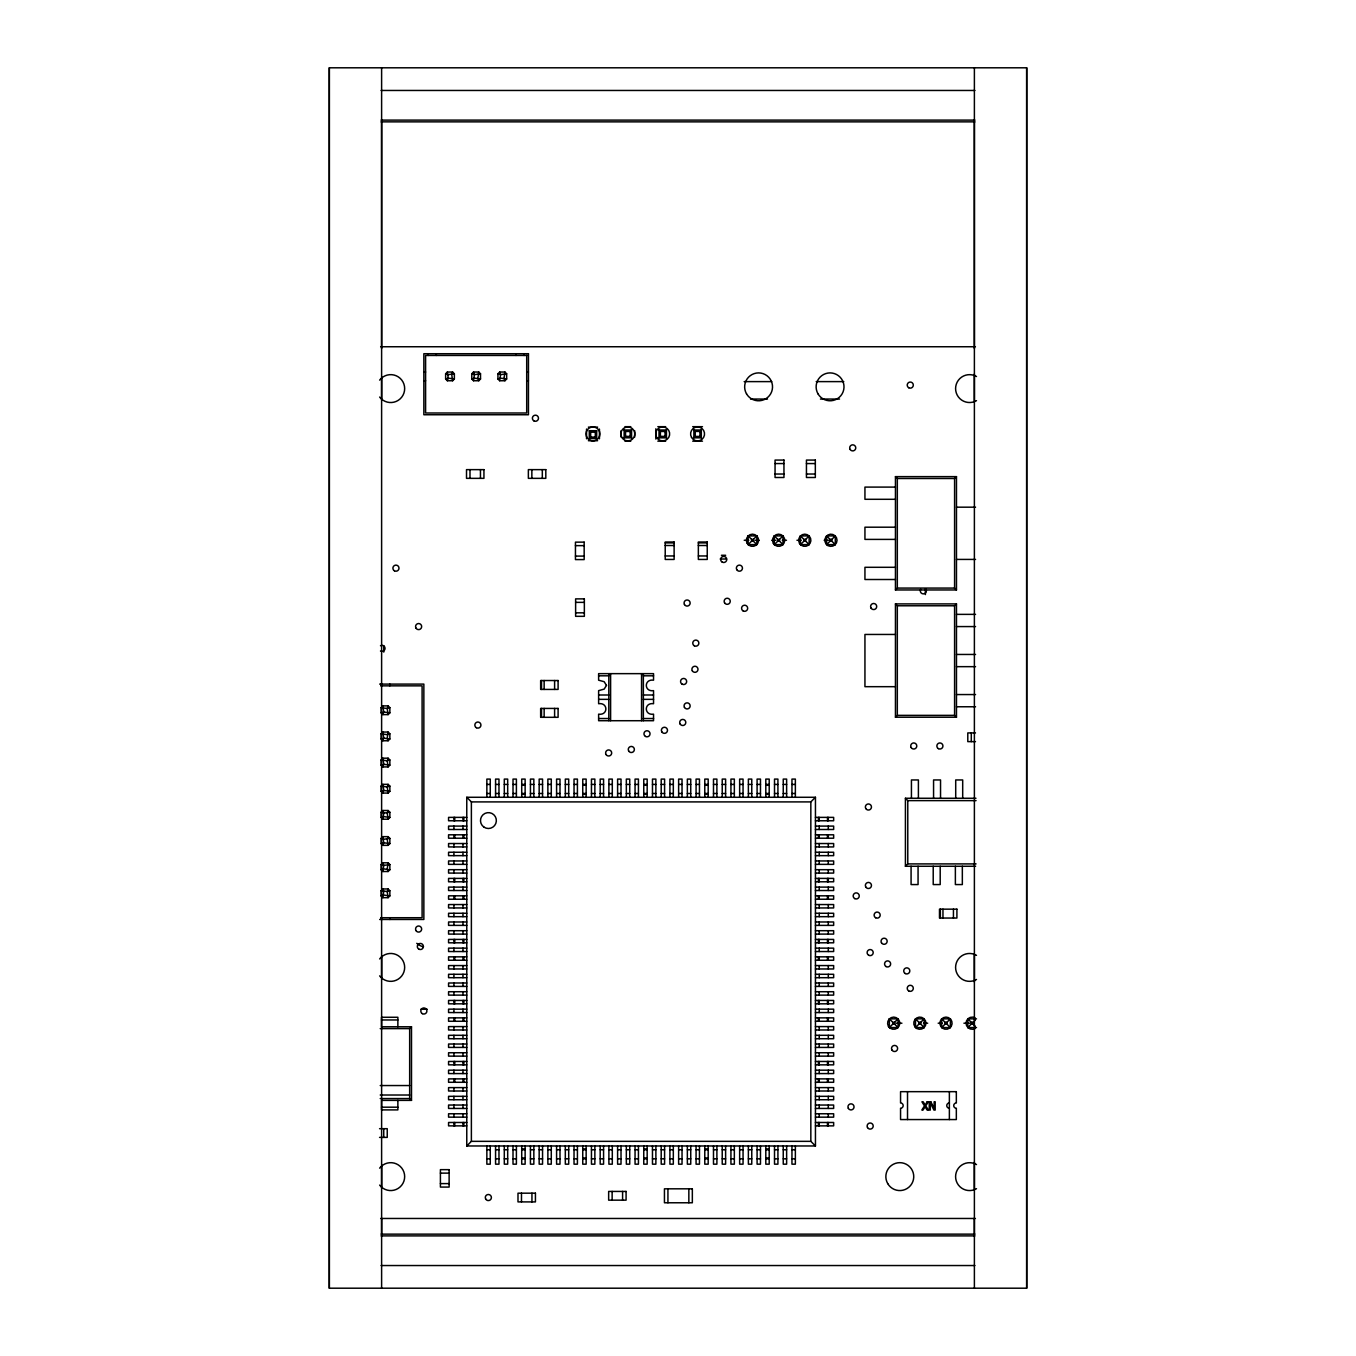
<?xml version="1.0" encoding="UTF-8"?>
<svg xmlns="http://www.w3.org/2000/svg" width="1356" height="1356" viewBox="0 0 1356 1356"><rect width="100%" height="100%" fill="white"/><g stroke="black" fill="none" stroke-linecap="round" stroke-linejoin="round"><path stroke-width="1.5" d="M329.322 1288.2L329.322 67.8L1026.678 67.8L1026.678 1288.2L329.322 1288.2L329.322 67.8M381.612 1234.146L381.612 1219.315M381.612 1187.551L381.612 1166.363M381.612 977.795L381.612 956.607M381.612 399.393L381.612 378.205M381.612 348.543L381.612 121.854M974.388 1234.146L974.388 1219.315M974.388 1189.67L974.388 1162.126M974.388 982.032L974.388 954.488M974.388 401.512L974.388 373.968M974.388 348.543L974.388 121.854M447.378 380.748L448.26 378.138L447.378 372.036L452.616 372.036L454.362 373.764L454.362 379.002L452.616 380.748L447.378 380.748L445.632 379.002L445.632 373.764L447.378 372.036M452.616 372.036L451.734 374.646L452.616 380.748M473.532 380.748L474.414 374.646L473.532 372.036L478.77 372.036L480.516 373.764L480.516 379.002L478.77 380.748L473.532 380.748L471.786 379.002L471.786 373.764L473.532 372.036M478.77 372.036L477.888 378.138L478.77 380.748M382.884 714.612L383.748 712.002L382.884 705.9L388.104 705.9L389.85 707.646L389.85 712.866L388.104 714.612L382.884 714.612L381.138 712.866L381.138 707.646L382.884 705.9M388.104 705.9L387.24 708.51L388.104 714.612M499.686 380.748L500.55 374.646L499.686 372.036L504.924 372.036L506.652 373.764L506.652 379.002L504.924 380.748L499.686 380.748L497.94 379.002L497.94 373.764L499.686 372.036M504.924 372.036L504.042 378.138L504.924 380.748M382.884 740.766L383.748 738.156L382.884 732.054L388.104 732.054L389.85 733.782L389.85 739.02L388.104 740.766L382.884 740.766L381.138 739.02L381.138 733.782L382.884 732.054M388.104 732.054L387.24 738.156L388.104 740.766M382.884 766.92L383.748 764.292L382.884 758.19L388.104 758.19L389.85 759.936L389.85 765.174L388.104 766.92L382.884 766.92L381.138 765.174L381.138 759.936L382.884 758.19M388.104 758.19L387.24 760.818L388.104 766.92M382.884 793.074L383.748 790.446L382.884 784.344L388.104 784.344L389.85 786.09L389.85 791.328L388.104 793.074L382.884 793.074L381.138 791.328L381.138 786.09L382.884 784.344M388.104 784.344L387.24 786.972L388.104 793.074M382.884 819.21L383.748 813.108L382.884 810.498L388.104 810.498L389.85 812.244L389.85 817.482L388.104 819.21L382.884 819.21L381.138 817.482L381.138 812.244L382.884 810.498M388.104 810.498L387.24 813.108L388.104 819.21M382.884 845.364L383.748 842.754L382.884 836.652L388.104 836.652L389.85 838.398L389.85 843.618L388.104 845.364L382.884 845.364L381.138 843.618L381.138 838.398L382.884 836.652M388.104 836.652L387.24 839.262L388.104 845.364M382.884 871.518L383.748 865.416L382.884 862.806L388.104 862.806L389.85 864.552L389.85 869.772L388.104 871.518L382.884 871.518L381.138 869.772L381.138 864.552L382.884 862.806M388.104 862.806L387.24 868.908L388.104 871.518M382.884 897.672L383.748 891.57L382.884 888.96L388.104 888.96L389.85 890.706L389.85 895.926L388.104 897.672L382.884 897.672L381.138 895.926L381.138 890.706L382.884 888.96M388.104 888.96L387.24 891.57L388.104 897.672M589.284 438.53L590.657 437.09L590.657 432.174L589.284 430.733L596.691 430.733L596.691 438.53L589.284 438.53L589.284 430.733M596.691 438.53L595.318 437.09L595.318 432.174L596.691 430.733M624.15 437.819L625.523 436.378L625.523 431.462L624.15 430.022L631.557 430.022L631.557 437.819L624.15 437.819L624.15 430.022M631.557 437.819L630.184 436.378L630.184 431.462L631.557 430.022M659.016 437.819L660.389 436.378L660.389 431.462L659.016 430.022L666.44 430.022L666.44 437.819L659.016 437.819L659.016 430.022M666.44 437.819L665.067 436.378L665.067 431.462L666.44 430.022M693.882 437.819L695.221 436.412L695.221 431.428L693.882 430.022L701.306 430.022L701.306 437.819L693.882 437.819L693.882 430.022M701.306 437.819L699.967 436.412L699.967 431.428L701.306 430.022M748.122 544.62L751.614 541.146L753.36 541.146L756.834 544.62L756.834 535.908L748.122 535.908L748.122 544.62L756.834 544.62M753.36 541.146L753.36 539.4L756.834 535.908M774.276 544.62L777.768 541.146L779.514 541.146L782.988 544.62L782.988 535.908L774.276 535.908L774.276 544.62L782.988 544.62M779.514 541.146L779.514 539.4L782.988 535.908M800.43 544.62L803.922 541.146L805.65 541.146L809.142 544.62L809.142 535.908L800.43 535.908L800.43 544.62L809.142 544.62M805.65 541.146L805.65 539.4L809.142 535.908M826.584 544.62L830.058 541.146L831.804 541.146L835.296 544.62L835.296 535.908L826.584 535.908L826.584 544.62L835.296 544.62M831.804 541.146L831.804 539.4L835.296 535.908M956.472 589.962L954.59 588.08L954.59 478.499L956.472 476.634L895.452 476.634L895.452 589.962L956.472 589.962L956.472 476.634M397.867 1100.377L397.867 1109.903L381.511 1109.903L381.511 1100.377L411.495 1100.377L409.665 1098.563L409.665 1028.611L411.495 1026.78L381.511 1026.78L381.511 1017.271L397.867 1017.271L397.867 1026.78M895.452 589.962L897.316 588.08L897.316 478.499L895.452 476.634M956.472 717.222L954.59 715.358L954.59 605.776L956.472 603.912L895.452 603.912L895.452 717.222L956.472 717.222L956.472 603.912M466.769 1145.973L471.38 1141.345L810.837 1141.345L815.448 1145.973L815.448 797.277L466.769 797.277L466.769 1145.973L815.448 1145.973M810.837 1141.345L810.837 801.905L815.448 797.277M895.452 717.222L897.316 715.358L897.316 605.776L895.452 603.912M975.608 866.264L905.418 866.264L907.774 863.908L976.066 863.908M889.35 1027.56L892.824 1024.068L894.57 1024.068L898.062 1027.56L898.062 1018.848L889.35 1018.848L889.35 1027.56L898.062 1027.56M894.57 1024.068L894.57 1022.322L898.062 1018.848M915.486 1027.56L918.978 1024.068L920.724 1024.068L924.216 1027.56L924.216 1018.848L915.486 1018.848L915.486 1027.56L924.216 1027.56M920.724 1024.068L920.724 1022.322L924.216 1018.848M941.64 1027.56L945.132 1024.068L946.878 1024.068L950.37 1027.56L950.37 1018.848L941.64 1018.848L941.64 1027.56L950.37 1027.56M946.878 1024.068L946.878 1022.322L950.37 1018.848M976.506 1018.848L967.794 1018.848L967.794 1027.56L971.286 1024.068L973.032 1024.068L975.354 1026.39M973.032 1024.068L973.032 1022.322L975.354 1020M454.362 373.764L448.26 374.646L445.632 373.764M445.632 379.002L448.26 378.138L454.362 379.002M480.516 373.764L474.414 374.646L471.786 373.764M471.786 379.002L474.414 378.138L480.516 379.002M506.652 373.764L500.55 374.646L497.94 373.764M497.94 379.002L500.55 378.138L506.652 379.002M389.85 707.646L387.24 708.51L381.138 707.646M381.138 712.866L383.748 712.002L389.85 712.866M389.85 733.782L387.24 734.664L381.138 733.782M381.138 739.02L383.748 738.156L389.85 739.02M389.85 759.936L387.24 760.818L381.138 759.936M381.138 765.174L383.748 764.292L389.85 765.174M389.85 786.09L387.24 786.972L381.138 786.09M381.138 791.328L383.748 790.446L389.85 791.328M389.85 812.244L383.748 813.108L381.138 812.244M381.138 817.482L383.748 816.6L389.85 817.482M389.85 838.398L383.748 839.262L381.138 838.398M381.138 843.618L383.748 842.754L389.85 843.618M389.85 864.552L383.748 865.416L381.138 864.552M381.138 869.772L383.748 868.908L389.85 869.772M389.85 890.706L387.24 891.57L381.138 890.706M381.138 895.926L383.748 895.062L389.85 895.926M381.087 90.462L974.913 90.462M381.087 120.108L974.913 120.108M381.087 121.854L974.913 121.854M380.629 346.746L975.422 346.746M423.852 372.036L425.598 372.036M526.704 372.036L528.45 372.036M423.852 380.748L425.598 380.748M526.704 380.748L528.45 380.748M744.19 381.612L771.734 381.612M816.21 381.612L843.754 381.612M750.546 399.054L767.496 399.054M820.448 399.054L839.517 399.054M624.913 426.682L630.794 426.682M657.83 426.682L665.66 426.682M692.696 426.682L702.493 426.682M588.385 427.123L597.606 427.123M625.523 431.462L630.184 431.462M660.389 431.462L665.067 431.462M695.221 431.428L699.967 431.428M590.657 432.174L595.318 432.174M625.523 436.378L630.184 436.378M660.389 436.378L665.067 436.378M695.221 436.412L699.967 436.412M590.657 437.09L595.318 437.09M588.385 440.717L597.606 440.717M624.913 441.158L630.794 441.158M657.83 441.158L665.66 441.158M692.696 441.158L702.493 441.158M775.056 463.566L783.954 463.566M806.447 463.566L815.329 463.566M775.056 474.024L783.954 474.024M806.447 474.024L815.329 474.024M897.316 478.499L954.59 478.499M895.452 487.092L864.942 487.092L864.942 499.296L895.452 499.296M956.472 507.178L975.54 507.178M895.452 527.196L864.942 527.196L864.942 539.4L895.452 539.4M748.122 535.908L751.614 539.4L753.36 539.4M774.276 535.908L777.768 539.4L779.514 539.4M800.43 535.908L803.922 539.4L805.65 539.4M826.584 535.908L830.058 539.4L831.804 539.4M744.207 540.264L748.817 540.264M754.97 540.264L759.275 540.264M771.767 540.264L775.971 540.264M782.259 540.264L786.48 540.264M796.955 540.264L801.159 540.264M824.143 540.264L828.448 540.264M665.22 542.892L674.118 542.892M698.357 542.892L707.239 542.892M665.22 545.502L674.118 545.502M698.357 545.502L707.239 545.502M575.452 545.637L584.165 545.637M721.426 555.282L725.646 555.282M665.22 555.96L674.118 555.96M698.357 555.96L707.239 555.96M575.452 556.096L584.165 556.096M720.189 559.011L726.494 559.011M956.472 559.418L975.54 559.418M895.452 567.3L864.942 567.3L864.942 579.504L895.452 579.504M897.316 588.08L954.59 588.08M575.622 602.369L584.351 602.369M897.316 605.776L954.59 605.776M575.622 612.827L584.351 612.827M956.472 614.37L975.54 614.37M956.472 626.574L975.54 626.574M895.452 634.455L864.942 634.455L864.942 686.678L895.452 686.678M956.472 654.456L975.54 654.456M956.472 666.66L975.54 666.66M598.623 675.813L608.81 675.813M643.354 675.813L653.541 675.813M379.663 684.102L423.852 684.102L423.852 919.47L379.663 919.47M381.002 685.848L422.106 685.848L422.106 917.724L381.002 917.724M956.472 694.56L975.54 694.56M598.623 695.001L608.81 695.001M643.354 695.001L653.541 695.001M598.623 699.357L608.81 699.357M643.354 699.357L653.541 699.357M956.472 706.764L975.54 706.764M897.316 715.358L954.59 715.358M598.623 718.527L608.81 718.527M643.354 718.527L653.541 718.527M975.473 732.918L967.794 732.918L967.794 741.63L975.473 741.63M486.855 784.429L490.262 784.429M495.567 784.429L498.974 784.429M504.296 784.429L507.686 784.429M513.009 784.429L516.399 784.429M521.721 784.429L525.128 784.429M530.433 784.429L533.84 784.429M539.163 784.429L542.553 784.429M547.875 784.429L551.282 784.429M556.587 784.429L559.994 784.429M565.316 784.429L568.706 784.429M574.029 784.429L577.419 784.429M582.741 784.429L586.148 784.429M591.453 784.429L594.86 784.429M600.183 784.429L603.573 784.429M608.895 784.429L612.302 784.429M617.607 784.429L621.014 784.429M626.336 784.429L629.726 784.429M635.049 784.429L638.439 784.429M643.761 784.429L647.168 784.429M652.473 784.429L655.88 784.429M661.203 784.429L664.593 784.429M669.915 784.429L673.322 784.429M678.627 784.429L682.034 784.429M687.356 784.429L690.746 784.429M696.069 784.429L699.459 784.429M704.781 784.429L708.188 784.429M713.493 784.429L716.9 784.429M722.223 784.429L725.613 784.429M730.935 784.429L734.342 784.429M739.647 784.429L743.054 784.429M748.376 784.429L751.766 784.429M757.089 784.429L760.479 784.429M765.801 784.429L769.208 784.429M774.513 784.429L777.92 784.429M783.243 784.429L786.633 784.429M791.955 784.429L795.362 784.429M521.721 785.26L525.128 785.26M582.741 785.26L586.148 785.26M643.761 785.26L647.168 785.26M704.781 785.26L708.188 785.26M765.801 785.26L769.208 785.26M486.855 793.497L490.262 793.497M495.567 793.497L498.974 793.497M504.296 793.497L507.686 793.497M513.009 793.497L516.399 793.497M521.721 793.497L525.128 793.497M530.433 793.497L533.84 793.497M539.163 793.497L542.553 793.497M547.875 793.497L551.282 793.497M556.587 793.497L559.994 793.497M565.316 793.497L568.706 793.497M574.029 793.497L577.419 793.497M582.741 793.497L586.148 793.497M591.453 793.497L594.86 793.497M600.183 793.497L603.573 793.497M608.895 793.497L612.302 793.497M617.607 793.497L621.014 793.497M626.336 793.497L629.726 793.497M635.049 793.497L638.439 793.497M643.761 793.497L647.168 793.497M652.473 793.497L655.88 793.497M661.203 793.497L664.593 793.497M669.915 793.497L673.322 793.497M678.627 793.497L682.034 793.497M687.356 793.497L690.746 793.497M696.069 793.497L699.459 793.497M704.781 793.497L708.188 793.497M713.493 793.497L716.9 793.497M722.223 793.497L725.613 793.497M730.935 793.497L734.342 793.497M739.647 793.497L743.054 793.497M748.376 793.497L751.766 793.497M757.089 793.497L760.479 793.497M765.801 793.497L769.208 793.497M774.513 793.497L777.92 793.497M783.243 793.497L786.633 793.497M791.955 793.497L795.362 793.497M521.721 794.328L525.128 794.328M582.741 794.328L586.148 794.328M643.761 794.328L647.168 794.328M704.781 794.328L708.188 794.328M765.801 794.328L769.208 794.328M905.418 866.264L905.418 798.26L975.964 798.26M905.418 798.26L907.774 800.616L976.066 800.616M466.769 797.277L471.38 801.905L810.837 801.905M466.769 817.38L448.565 817.38L448.565 820.77L466.769 820.77M815.448 817.38L833.652 817.38L833.652 820.77L815.448 820.77M466.769 826.092L448.565 826.092L448.565 829.499L466.769 829.499M815.448 826.092L833.652 826.092L833.652 829.499L815.448 829.499M466.769 834.804L448.565 834.804L448.565 838.211L466.769 838.211M815.448 834.804L833.652 834.804L833.652 838.211L815.448 838.211M466.769 843.534L448.565 843.534L448.565 846.924L466.769 846.924M815.448 843.534L833.652 843.534L833.652 846.924L815.448 846.924M466.769 852.246L448.565 852.246L448.565 855.653L466.769 855.653M815.448 852.246L833.652 852.246L833.652 855.653L815.448 855.653M466.769 860.958L448.565 860.958L448.565 864.365L466.769 864.365M815.448 860.958L833.652 860.958L833.652 864.365L815.448 864.365M466.769 869.688L448.565 869.688L448.565 873.078L466.769 873.078M815.448 869.688L833.652 869.688L833.652 873.078L815.448 873.078M466.769 878.4L448.565 878.4L448.565 881.79L466.769 881.79M815.448 878.4L833.652 878.4L833.652 881.79L815.448 881.79M466.769 887.112L448.565 887.112L448.565 890.519L466.769 890.519M815.448 887.112L833.652 887.112L833.652 890.519L815.448 890.519M466.769 895.824L448.565 895.824L448.565 899.231L466.769 899.231M815.448 895.824L833.652 895.824L833.652 899.231L815.448 899.231M466.769 904.554L448.565 904.554L448.565 907.944L466.769 907.944M815.448 904.554L833.652 904.554L833.652 907.944L815.448 907.944M466.769 913.266L448.565 913.266L448.565 916.673L466.769 916.673M815.448 913.266L833.652 913.266L833.652 916.673L815.448 916.673M466.769 921.978L448.565 921.978L448.565 925.385L466.769 925.385M815.448 921.978L833.652 921.978L833.652 925.385L815.448 925.385M466.769 930.708L448.565 930.708L448.565 934.098L466.769 934.098M815.448 930.708L833.652 930.708L833.652 934.098L815.448 934.098M466.769 939.42L448.565 939.42L448.565 942.81L466.769 942.81M815.448 939.42L833.652 939.42L833.652 942.81L815.448 942.81M466.769 948.132L448.565 948.132L448.565 951.539L466.769 951.539M815.448 948.132L833.652 948.132L833.652 951.539L815.448 951.539M466.769 956.844L448.565 956.844L448.565 960.251L466.769 960.251M815.448 956.844L833.652 956.844L833.652 960.251L815.448 960.251M466.769 965.574L448.565 965.574L448.565 968.964L466.769 968.964M815.448 965.574L833.652 965.574L833.652 968.964L815.448 968.964M466.769 974.286L448.565 974.286L448.565 977.693L466.769 977.693M815.448 974.286L833.652 974.286L833.652 977.693L815.448 977.693M466.769 982.998L448.565 982.998L448.565 986.405L466.769 986.405M815.448 982.998L833.652 982.998L833.652 986.405L815.448 986.405M466.769 991.728L448.565 991.728L448.565 995.118L466.769 995.118M815.448 991.728L833.652 991.728L833.652 995.118L815.448 995.118M466.769 1000.44L448.565 1000.44L448.565 1003.83L466.769 1003.83M815.448 1000.44L833.652 1000.44L833.652 1003.83L815.448 1003.83M466.769 1009.152L448.565 1009.152L448.565 1012.559L466.769 1012.559M815.448 1009.152L833.652 1009.152L833.652 1012.559L815.448 1012.559M420.869 1009.254L427.225 1009.254M466.769 1017.864L448.565 1017.864L448.565 1021.271L466.769 1021.271M815.448 1017.864L833.652 1017.864L833.652 1021.271L815.448 1021.271M381.511 1019.966L397.867 1019.966M889.35 1018.848L892.824 1022.322L894.57 1022.322M915.486 1018.848L918.978 1022.322L920.724 1022.322M941.64 1018.848L945.132 1022.322L946.878 1022.322M967.794 1018.848L971.286 1022.322L973.032 1022.322M896.197 1023.204L901.926 1023.204M923.487 1023.204L927.69 1023.204M938.166 1023.204L942.369 1023.204M963.93 1023.204L969.659 1023.204M466.769 1026.594L448.565 1026.594L448.565 1029.984L466.769 1029.984M815.448 1026.594L833.652 1026.594L833.652 1029.984L815.448 1029.984M967.794 1027.56L976.506 1027.56M380.222 1028.611L409.665 1028.611M466.769 1035.306L448.565 1035.306L448.565 1038.713L466.769 1038.713M815.448 1035.306L833.652 1035.306L833.652 1038.713L815.448 1038.713M466.769 1044.018L448.565 1044.018L448.565 1047.425L466.769 1047.425M815.448 1044.018L833.652 1044.018L833.652 1047.425L815.448 1047.425M466.769 1052.748L448.565 1052.748L448.565 1056.138L466.769 1056.138M815.448 1052.748L833.652 1052.748L833.652 1056.138L815.448 1056.138M466.769 1061.46L448.565 1061.46L448.565 1064.85L466.769 1064.85M815.448 1061.46L833.652 1061.46L833.652 1064.85L815.448 1064.85M466.769 1070.172L448.565 1070.172L448.565 1073.579L466.769 1073.579M815.448 1070.172L833.652 1070.172L833.652 1073.579L815.448 1073.579M466.769 1078.884L448.565 1078.884L448.565 1082.291L466.769 1082.291M815.448 1078.884L833.652 1078.884L833.652 1082.291L815.448 1082.291M380.222 1085.546L409.665 1085.546M466.769 1087.614L448.565 1087.614L448.565 1091.004L466.769 1091.004M815.448 1087.614L833.652 1087.614L833.652 1091.004L815.448 1091.004M380.222 1095.021L409.665 1095.021M466.769 1096.326L448.565 1096.326L448.565 1099.733L466.769 1099.733M815.448 1096.326L833.652 1096.326L833.652 1099.733L815.448 1099.733M380.222 1098.563L409.665 1098.563M466.769 1105.038L448.565 1105.038L448.565 1108.445L466.769 1108.445M815.448 1105.038L833.652 1105.038L833.652 1108.445L815.448 1108.445M381.511 1107.191L397.867 1107.191M466.769 1113.768L448.565 1113.768L448.565 1117.158L466.769 1117.158M815.448 1113.768L833.652 1113.768L833.652 1117.158L815.448 1117.158M466.769 1122.48L448.565 1122.48L448.565 1125.87L466.769 1125.87M815.448 1122.48L833.652 1122.48L833.652 1125.87L815.448 1125.87M379.561 1128.684L387.24 1128.684L387.24 1137.396L379.561 1137.396M521.721 1148.939L525.128 1148.939M582.741 1148.939L586.148 1148.939M643.761 1148.939L647.168 1148.939M704.781 1148.939L708.188 1148.939M765.801 1148.939L769.208 1148.939M486.855 1149.752L490.262 1149.752M495.567 1149.752L498.974 1149.752M504.296 1149.752L507.686 1149.752M513.009 1149.752L516.399 1149.752M521.721 1149.752L525.128 1149.752M530.433 1149.752L533.84 1149.752M539.163 1149.752L542.553 1149.752M547.875 1149.752L551.282 1149.752M556.587 1149.752L559.994 1149.752M565.316 1149.752L568.706 1149.752M574.029 1149.752L577.419 1149.752M582.741 1149.752L586.148 1149.752M591.453 1149.752L594.86 1149.752M600.183 1149.752L603.573 1149.752M608.895 1149.752L612.302 1149.752M617.607 1149.752L621.014 1149.752M626.336 1149.752L629.726 1149.752M635.049 1149.752L638.439 1149.752M643.761 1149.752L647.168 1149.752M652.473 1149.752L655.88 1149.752M661.203 1149.752L664.593 1149.752M669.915 1149.752L673.322 1149.752M678.627 1149.752L682.034 1149.752M687.356 1149.752L690.746 1149.752M696.069 1149.752L699.459 1149.752M704.781 1149.752L708.188 1149.752M713.493 1149.752L716.9 1149.752M722.223 1149.752L725.613 1149.752M730.935 1149.752L734.342 1149.752M739.647 1149.752L743.054 1149.752M748.376 1149.752L751.766 1149.752M757.089 1149.752L760.479 1149.752M765.801 1149.752L769.208 1149.752M774.513 1149.752L777.92 1149.752M783.243 1149.752L786.633 1149.752M791.955 1149.752L795.362 1149.752M521.721 1157.99L525.128 1157.99M582.741 1157.99L586.148 1157.99M643.761 1157.99L647.168 1157.99M704.781 1157.99L708.188 1157.99M765.801 1157.99L769.208 1157.99M486.855 1158.821L490.262 1158.821M495.567 1158.821L498.974 1158.821M504.296 1158.821L507.686 1158.821M513.009 1158.821L516.399 1158.821M521.721 1158.821L525.128 1158.821M530.433 1158.821L533.84 1158.821M539.163 1158.821L542.553 1158.821M547.875 1158.821L551.282 1158.821M556.587 1158.821L559.994 1158.821M565.316 1158.821L568.706 1158.821M574.029 1158.821L577.419 1158.821M582.741 1158.821L586.148 1158.821M591.453 1158.821L594.86 1158.821M600.183 1158.821L603.573 1158.821M608.895 1158.821L612.302 1158.821M617.607 1158.821L621.014 1158.821M626.336 1158.821L629.726 1158.821M635.049 1158.821L638.439 1158.821M643.761 1158.821L647.168 1158.821M652.473 1158.821L655.88 1158.821M661.203 1158.821L664.593 1158.821M669.915 1158.821L673.322 1158.821M678.627 1158.821L682.034 1158.821M687.356 1158.821L690.746 1158.821M696.069 1158.821L699.459 1158.821M704.781 1158.821L708.188 1158.821M713.493 1158.821L716.9 1158.821M722.223 1158.821L725.613 1158.821M730.935 1158.821L734.342 1158.821M739.647 1158.821L743.054 1158.821M748.376 1158.821L751.766 1158.821M757.089 1158.821L760.479 1158.821M765.801 1158.821L769.208 1158.821M774.513 1158.821L777.92 1158.821M783.243 1158.821L786.633 1158.821M791.955 1158.821L795.362 1158.821M440.412 1173.126L449.124 1173.126M440.412 1183.602L449.124 1183.602M380.629 1218.468L975.405 1218.468M381.087 1234.146L974.913 1234.146M381.087 1235.892L974.913 1235.892M381.087 1265.538L974.913 1265.538M1026.678 67.8L1026.678 1288.2M974.388 67.8L974.388 1288.2M971.286 732.918L971.286 741.63M971.286 1022.322L971.286 1024.068M962.692 798.26L962.692 779.954L955.709 779.954L955.709 798.26M962.336 866.264L962.336 884.57L955.37 884.57L955.37 866.264M953.438 909.164L953.438 918.046M949.37 1091.665L949.37 1119.564M945.132 1022.322L945.132 1024.068M942.962 909.164L942.962 918.046M940.539 798.26L940.539 779.954L933.572 779.954L933.572 798.26M940.352 909.164L940.352 918.046M940.2 866.264L940.2 884.57L933.216 884.57L933.216 866.264M925.385 588.928L925.385 594.572M918.978 1022.322L918.978 1024.068M918.402 798.26L918.402 779.954L911.435 779.954L911.435 798.26M918.063 866.264L918.063 884.57L911.079 884.57L911.079 866.264M907.774 800.616L907.774 863.908M907.52 1091.665L907.52 1119.564M892.824 1022.322L892.824 1024.068M830.058 539.4L830.058 541.146M828.296 817.38L828.296 820.77M828.296 826.092L828.296 829.499M828.296 834.804L828.296 838.211M828.296 843.534L828.296 846.924M828.296 852.246L828.296 855.653M828.296 860.958L828.296 864.365M828.296 869.688L828.296 873.078M828.296 878.4L828.296 881.79M828.296 887.112L828.296 890.519M828.296 895.824L828.296 899.231M828.296 904.554L828.296 907.944M828.296 913.266L828.296 916.673M828.296 921.978L828.296 925.385M828.296 930.708L828.296 934.098M828.296 939.42L828.296 942.81M828.296 948.132L828.296 951.539M828.296 956.844L828.296 960.251M828.296 965.574L828.296 968.964M828.296 974.286L828.296 977.693M828.296 982.998L828.296 986.405M828.296 991.728L828.296 995.118M828.296 1000.44L828.296 1003.83M828.296 1009.152L828.296 1012.559M828.296 1017.864L828.296 1021.271M828.296 1026.594L828.296 1029.984M828.296 1035.306L828.296 1038.713M828.296 1044.018L828.296 1047.425M828.296 1052.748L828.296 1056.138M828.296 1061.46L828.296 1064.85M828.296 1070.172L828.296 1073.579M828.296 1078.884L828.296 1082.291M828.296 1087.614L828.296 1091.004M828.296 1096.326L828.296 1099.733M828.296 1105.038L828.296 1108.445M828.296 1113.768L828.296 1117.158M828.296 1122.48L828.296 1125.87M827.482 817.38L827.482 820.77M827.482 834.804L827.482 838.211M827.482 878.4L827.482 881.79M827.482 895.824L827.482 899.231M827.482 939.42L827.482 942.81M827.482 956.844L827.482 960.251M827.482 1000.44L827.482 1003.83M827.482 1017.864L827.482 1021.271M827.482 1061.46L827.482 1064.85M827.482 1078.884L827.482 1082.291M827.482 1122.48L827.482 1125.87M819.227 817.38L819.227 820.77M819.227 826.092L819.227 829.499M819.227 834.804L819.227 838.211M819.227 843.534L819.227 846.924M819.227 852.246L819.227 855.653M819.227 860.958L819.227 864.365M819.227 869.688L819.227 873.078M819.227 878.4L819.227 881.79M819.227 887.112L819.227 890.519M819.227 895.824L819.227 899.231M819.227 904.554L819.227 907.944M819.227 913.266L819.227 916.673M819.227 921.978L819.227 925.385M819.227 930.708L819.227 934.098M819.227 939.42L819.227 942.81M819.227 948.132L819.227 951.539M819.227 956.844L819.227 960.251M819.227 965.574L819.227 968.964M819.227 974.286L819.227 977.693M819.227 982.998L819.227 986.405M819.227 991.728L819.227 995.118M819.227 1000.44L819.227 1003.83M819.227 1009.152L819.227 1012.559M819.227 1017.864L819.227 1021.271M819.227 1026.594L819.227 1029.984M819.227 1035.306L819.227 1038.713M819.227 1044.018L819.227 1047.425M819.227 1052.748L819.227 1056.138M819.227 1061.46L819.227 1064.85M819.227 1070.172L819.227 1073.579M819.227 1078.884L819.227 1082.291M819.227 1087.614L819.227 1091.004M819.227 1096.326L819.227 1099.733M819.227 1105.038L819.227 1108.445M819.227 1113.768L819.227 1117.158M819.227 1122.48L819.227 1125.87M818.414 817.38L818.414 820.77M818.414 834.804L818.414 838.211M818.414 878.4L818.414 881.79M818.414 895.824L818.414 899.231M818.414 939.42L818.414 942.81M818.414 956.844L818.414 960.251M818.414 1000.44L818.414 1003.83M818.414 1017.864L818.414 1021.271M818.414 1061.46L818.414 1064.85M818.414 1078.884L818.414 1082.291M818.414 1122.48L818.414 1125.87M803.922 539.4L803.922 541.146M795.362 797.277L795.362 779.09L791.955 779.09L791.955 797.277M795.362 1145.973L795.362 1164.177L791.955 1164.177L791.955 1145.973M786.633 797.277L786.633 779.09L783.243 779.09L783.243 797.277M786.633 1145.973L786.633 1164.177L783.243 1164.177L783.243 1145.973M777.92 797.277L777.92 779.09L774.513 779.09L774.513 797.277M777.92 1145.973L777.92 1164.177L774.513 1164.177L774.513 1145.973M777.768 539.4L777.768 541.146M769.208 797.277L769.208 779.09L765.801 779.09L765.801 797.277M769.208 1145.973L769.208 1164.177L765.801 1164.177L765.801 1145.973M760.479 797.277L760.479 779.09L757.089 779.09L757.089 797.277M760.479 1145.973L760.479 1164.177L757.089 1164.177L757.089 1145.973M751.766 797.277L751.766 779.09L748.376 779.09L748.376 797.277M751.766 1145.973L751.766 1164.177L748.376 1164.177L748.376 1145.973M751.614 539.4L751.614 541.146M743.054 797.277L743.054 779.09L739.647 779.09L739.647 797.277M743.054 1145.973L743.054 1164.177L739.647 1164.177L739.647 1145.973M734.342 797.277L734.342 779.09L730.935 779.09L730.935 797.277M734.342 1145.973L734.342 1164.177L730.935 1164.177L730.935 1145.973M725.613 797.277L725.613 779.09L722.223 779.09L722.223 797.277M725.613 1145.973L725.613 1164.177L722.223 1164.177L722.223 1145.973M716.9 797.277L716.9 779.09L713.493 779.09L713.493 797.277M716.9 1145.973L716.9 1164.177L713.493 1164.177L713.493 1145.973M708.188 797.277L708.188 779.09L704.781 779.09L704.781 797.277M708.188 1145.973L708.188 1164.177L704.781 1164.177L704.781 1145.973M699.459 797.277L699.459 779.09L696.069 779.09L696.069 797.277M699.459 1145.973L699.459 1164.177L696.069 1164.177L696.069 1145.973M690.746 797.277L690.746 779.09L687.356 779.09L687.356 797.277M690.746 1145.973L690.746 1164.177L687.356 1164.177L687.356 1145.973M688.848 1188.822L688.848 1202.772M682.034 797.277L682.034 779.09L678.627 779.09L678.627 797.277M682.034 1145.973L682.034 1164.177L678.627 1164.177L678.627 1145.973M673.322 797.277L673.322 779.09L669.915 779.09L669.915 797.277M673.322 1145.973L673.322 1164.177L669.915 1164.177L669.915 1145.973M667.932 1188.822L667.932 1202.772M664.593 797.277L664.593 779.09L661.203 779.09L661.203 797.277M664.593 1145.973L664.593 1164.177L661.203 1164.177L661.203 1145.973M655.863 428.75L655.863 439.09M655.88 797.277L655.88 779.09L652.473 779.09L652.473 797.277M655.88 1145.973L655.88 1164.177L652.473 1164.177L652.473 1145.973M647.168 797.277L647.168 779.09L643.761 779.09L643.761 797.277M647.168 1145.973L647.168 1164.177L643.761 1164.177L643.761 1145.973M643.354 673.644L643.354 720.714M641.558 673.644L641.558 720.714M638.439 797.277L638.439 779.09L635.049 779.09L635.049 797.277M638.439 1145.973L638.439 1164.177L635.049 1164.177L635.049 1145.973M634.727 430.818L634.727 437.022M629.726 797.277L629.726 779.09L626.336 779.09L626.336 797.277M629.726 1145.973L629.726 1164.177L626.336 1164.177L626.336 1145.973M622.59 1191.432L622.59 1200.162M620.997 430.818L620.997 437.022M621.014 797.277L621.014 779.09L617.607 779.09L617.607 797.277M621.014 1145.973L621.014 1164.177L617.607 1164.177L617.607 1145.973M612.302 797.277L612.302 779.09L608.895 779.09L608.895 797.277M612.302 1145.973L612.302 1164.177L608.895 1164.177L608.895 1145.973M612.132 1191.432L612.132 1200.162M610.607 673.644L610.607 720.714M608.81 673.644L608.81 720.714M603.573 797.277L603.573 779.09L600.183 779.09L600.183 797.277M603.573 1145.973L603.573 1164.177L600.183 1164.177L600.183 1145.973M599.437 429.055L599.437 438.785M594.86 797.277L594.86 779.09L591.453 779.09L591.453 797.277M594.86 1145.973L594.86 1164.177L591.453 1164.177L591.453 1145.973M586.538 429.055L586.538 438.785M586.148 797.277L586.148 779.09L582.741 779.09L582.741 797.277M586.148 1145.973L586.148 1164.177L582.741 1164.177L582.741 1145.973M577.419 797.277L577.419 779.09L574.029 779.09L574.029 797.277M577.419 1145.973L577.419 1164.177L574.029 1164.177L574.029 1145.973M568.706 797.277L568.706 779.09L565.316 779.09L565.316 797.277M568.706 1145.973L568.706 1164.177L565.316 1164.177L565.316 1145.973M559.994 797.277L559.994 779.09L556.587 779.09L556.587 797.277M559.994 1145.973L559.994 1164.177L556.587 1164.177L556.587 1145.973M554.604 680.526L554.604 689.424M554.604 708.425L554.604 717.307M551.282 797.277L551.282 779.09L547.875 779.09L547.875 797.277M551.282 1145.973L551.282 1164.177L547.875 1164.177L547.875 1145.973M544.146 680.526L544.146 689.424M544.146 708.425L544.146 717.307M542.315 469.634L542.315 478.346M542.553 797.277L542.553 779.09L539.163 779.09L539.163 797.277M542.553 1145.973L542.553 1164.177L539.163 1164.177L539.163 1145.973M541.536 680.526L541.536 689.424M541.536 708.425L541.536 717.307M533.84 797.277L533.84 779.09L530.433 779.09L530.433 797.277M533.84 1145.973L533.84 1164.177L530.433 1164.177L530.433 1145.973M531.857 469.634L531.857 478.346M531.942 1193.178L531.942 1201.908M525.128 797.277L525.128 779.09L521.721 779.09L521.721 797.277M525.128 1145.973L525.128 1164.177L521.721 1164.177L521.721 1145.973M524.094 353.73L524.094 355.458M521.484 1193.178L521.484 1201.908M516.399 797.277L516.399 779.09L513.009 779.09L513.009 797.277M516.399 1145.973L516.399 1164.177L513.009 1164.177L513.009 1145.973M516.009 353.73L516.009 355.458M507.686 797.277L507.686 779.09L504.296 779.09L504.296 797.277M507.686 1145.973L507.686 1164.177L504.296 1164.177L504.296 1145.973M498.974 797.277L498.974 779.09L495.567 779.09L495.567 797.277M498.974 1145.973L498.974 1164.177L495.567 1164.177L495.567 1145.973M490.262 797.277L490.262 779.09L486.855 779.09L486.855 797.277M490.262 1145.973L490.262 1164.177L486.855 1164.177L486.855 1145.973M480.448 469.634L480.448 478.346M471.38 801.905L471.38 1141.345M469.99 469.634L469.99 478.346M463.803 817.38L463.803 820.77M463.803 834.804L463.803 838.211M463.803 878.4L463.803 881.79M463.803 895.824L463.803 899.231M463.803 939.42L463.803 942.81M463.803 956.844L463.803 960.251M463.803 1000.44L463.803 1003.83M463.803 1017.864L463.803 1021.271M463.803 1061.46L463.803 1064.85M463.803 1078.884L463.803 1082.291M463.803 1122.48L463.803 1125.87M462.972 817.38L462.972 820.77M462.972 826.092L462.972 829.499M462.972 834.804L462.972 838.211M462.972 843.534L462.972 846.924M462.972 852.246L462.972 855.653M462.972 860.958L462.972 864.365M462.972 869.688L462.972 873.078M462.972 878.4L462.972 881.79M462.972 887.112L462.972 890.519M462.972 895.824L462.972 899.231M462.972 904.554L462.972 907.944M462.972 913.266L462.972 916.673M462.972 921.978L462.972 925.385M462.972 930.708L462.972 934.098M462.972 939.42L462.972 942.81M462.972 948.132L462.972 951.539M462.972 956.844L462.972 960.251M462.972 965.574L462.972 968.964M462.972 974.286L462.972 977.693M462.972 982.998L462.972 986.405M462.972 991.728L462.972 995.118M462.972 1000.44L462.972 1003.83M462.972 1009.152L462.972 1012.559M462.972 1017.864L462.972 1021.271M462.972 1026.594L462.972 1029.984M462.972 1035.306L462.972 1038.713M462.972 1044.018L462.972 1047.425M462.972 1052.748L462.972 1056.138M462.972 1061.46L462.972 1064.85M462.972 1070.172L462.972 1073.579M462.972 1078.884L462.972 1082.291M462.972 1087.614L462.972 1091.004M462.972 1096.326L462.972 1099.733M462.972 1105.038L462.972 1108.445M462.972 1113.768L462.972 1117.158M462.972 1122.48L462.972 1125.87M454.735 817.38L454.735 820.77M454.735 834.804L454.735 838.211M454.735 878.4L454.735 881.79M454.735 895.824L454.735 899.231M454.735 939.42L454.735 942.81M454.735 956.844L454.735 960.251M454.735 1000.44L454.735 1003.83M454.735 1017.864L454.735 1021.271M454.735 1061.46L454.735 1064.85M454.735 1078.884L454.735 1082.291M454.735 1122.48L454.735 1125.87M453.921 817.38L453.921 820.77M453.921 826.092L453.921 829.499M453.921 834.804L453.921 838.211M453.921 843.534L453.921 846.924M453.921 852.246L453.921 855.653M453.921 860.958L453.921 864.365M453.921 869.688L453.921 873.078M453.921 878.4L453.921 881.79M453.921 887.112L453.921 890.519M453.921 895.824L453.921 899.231M453.921 904.554L453.921 907.944M453.921 913.266L453.921 916.673M453.921 921.978L453.921 925.385M453.921 930.708L453.921 934.098M453.921 939.42L453.921 942.81M453.921 948.132L453.921 951.539M453.921 956.844L453.921 960.251M453.921 965.574L453.921 968.964M453.921 974.286L453.921 977.693M453.921 982.998L453.921 986.405M453.921 991.728L453.921 995.118M453.921 1000.44L453.921 1003.83M453.921 1009.152L453.921 1012.559M453.921 1017.864L453.921 1021.271M453.921 1026.594L453.921 1029.984M453.921 1035.306L453.921 1038.713M453.921 1044.018L453.921 1047.425M453.921 1052.748L453.921 1056.138M453.921 1061.46L453.921 1064.85M453.921 1070.172L453.921 1073.579M453.921 1078.884L453.921 1082.291M453.921 1087.614L453.921 1091.004M453.921 1096.326L453.921 1099.733M453.921 1105.038L453.921 1108.445M453.921 1113.768L453.921 1117.158M453.921 1122.48L453.921 1125.87M436.293 353.73L436.293 355.458M428.208 353.73L428.208 355.458M411.495 1026.78L411.495 1100.377M389.85 684.102L389.85 685.848M389.85 917.724L389.85 919.47M383.782 645.744L383.782 652.1M383.748 1128.684L383.748 1137.396M381.612 67.8L381.612 1288.2M381.138 684.102L381.138 685.848M381.138 917.724L381.138 919.47M379.629 1168.16A13.95 13.95 0 0 1 400.139 1166.33A13.95 13.95 0 0 1 400.139 1186.907A13.95 13.95 0 0 1 379.629 1185.093M379.629 380.121A13.95 13.95 0 0 1 400.139 378.307A13.95 13.95 0 0 1 400.139 398.884A13.95 13.95 0 0 1 379.629 397.054M976.506 1188.704A13.95 13.95 0 0 1 955.59 1176.618A13.95 13.95 0 0 1 976.506 1164.55M976.506 400.664A13.95 13.95 0 0 1 955.59 388.596A13.95 13.95 0 0 1 976.506 376.51M379.629 958.946A13.95 13.95 0 0 1 400.139 957.116A13.95 13.95 0 0 1 400.139 977.693A13.95 13.95 0 0 1 379.629 975.879M976.506 979.49A13.95 13.95 0 0 1 955.59 967.404A13.95 13.95 0 0 1 976.506 955.336M925.978 589.301A3.051 3.051 0 0 1 923.334 593.877A3.051 3.051 0 0 1 920.69 589.301M380.477 645.727A3.051 3.051 0 0 1 385.053 648.354A3.051 3.051 0 0 1 380.477 650.999M975.201 1028.475A6.102 6.102 0 0 1 966.048 1023.204A6.102 6.102 0 0 1 975.201 1017.915M949.37 1108.225A2.61 2.61 0 0 1 946.759 1105.615A2.61 2.61 0 0 1 949.37 1102.987M423.411 946.895A17.442 17.442 0 0 1 416.767 943.301M606.471 685.407L604.166 689.102L598.623 690.645L598.623 703.713C608.268 702.289 608.268 715.595 598.623 714.171L598.623 720.714L653.541 720.714L653.541 714.171C643.914 715.595 643.914 702.289 653.541 703.713L653.541 690.645C643.914 692.052 643.914 678.763 653.541 680.187L653.541 673.644L598.623 673.644L598.623 680.187L604.166 681.712L606.471 685.407M927.165 1101.784L925.165 1105.038L923.182 1101.784L921.927 1101.784L924.47 1105.92L921.843 1110.072L923.029 1110.072L925.08 1106.75L927.114 1110.072L928.368 1110.072L925.775 1105.869L928.368 1101.784L927.165 1101.784M528.45 353.73L423.852 353.73L423.852 414.75L528.45 414.75L528.45 353.73M526.704 355.458L425.598 355.458L425.598 413.004L526.704 413.004L526.704 355.458M783.954 460.074L775.056 460.074L775.056 477.498L783.954 477.498L783.954 460.074M815.329 460.074L806.447 460.074L806.447 477.498L815.329 477.498L815.329 460.074M483.939 469.634L466.515 469.634L466.515 478.346L483.939 478.346L483.939 469.634M545.807 469.634L528.365 469.634L528.365 478.346L545.807 478.346L545.807 469.634M584.165 542.146L575.452 542.146L575.452 559.587L584.165 559.587L584.165 542.146M674.118 542.01L665.22 542.01L665.22 559.452L674.118 559.452L674.118 542.01M707.239 542.01L698.357 542.01L698.357 559.452L707.239 559.452L707.239 542.01M584.351 598.877L575.622 598.877L575.622 616.319L584.351 616.319L584.351 598.877M558.096 680.526L540.654 680.526L540.654 689.424L558.096 689.424L558.096 680.526M558.096 708.425L540.654 708.425L540.654 717.307L558.096 717.307L558.096 708.425M956.912 909.164L939.488 909.164L939.488 918.046L956.912 918.046L956.912 909.164M956.336 1091.665L900.553 1091.665L900.553 1102.987A2.61 2.61 0 0 1 903.164 1105.615A2.61 2.61 0 0 1 900.553 1108.225L900.553 1119.564L956.336 1119.564L956.336 1108.225A2.61 2.61 0 0 1 953.726 1105.615A2.61 2.61 0 0 1 956.336 1102.987L956.336 1091.665M930.826 1101.784L929.25 1101.784L929.25 1110.072L930.284 1110.072L930.284 1102.92L933.945 1110.072L935.182 1110.072L935.182 1101.784L934.148 1101.784L934.148 1108.344L930.826 1101.784M449.124 1169.652L440.412 1169.652L440.412 1187.076L449.124 1187.076L449.124 1169.652M692.34 1188.822L664.44 1188.822L664.44 1202.772L692.34 1202.772L692.34 1188.822M626.082 1191.432L608.658 1191.432L608.658 1200.162L626.082 1200.162L626.082 1191.432M535.434 1193.178L517.992 1193.178L517.992 1201.908L535.434 1201.908L535.434 1193.178M887.722 1183.602A13.95 13.95 0 0 0 911.876 1183.602A13.95 13.95 0 0 0 899.808 1162.668A13.95 13.95 0 0 0 887.722 1183.602M817.99 393.816A13.95 13.95 0 0 0 842.144 393.816A13.95 13.95 0 0 0 830.058 372.9A13.95 13.95 0 0 0 817.99 393.816M746.512 393.816A13.95 13.95 0 0 0 770.666 393.816A13.95 13.95 0 0 0 758.58 372.9A13.95 13.95 0 0 0 746.512 393.816M724.562 602.81A3.051 3.051 0 0 0 729.85 602.81A3.051 3.051 0 0 0 727.206 598.233A3.051 3.051 0 0 0 724.562 602.81M891.926 1050.002A3.051 3.051 0 0 0 897.214 1050.002A3.051 3.051 0 0 0 894.57 1045.425A3.051 3.051 0 0 0 891.926 1050.002M533.908 420.869A3.051 3.051 0 0 0 538.485 418.224A3.051 3.051 0 0 0 533.908 415.58A3.051 3.051 0 0 0 533.908 420.869M908.74 387.748A3.051 3.051 0 0 0 913.317 385.104A3.051 3.051 0 0 0 908.74 382.46A3.051 3.051 0 0 0 908.74 387.748M684.458 604.556A3.051 3.051 0 0 0 689.746 604.556A3.051 3.051 0 0 0 687.102 599.979A3.051 3.051 0 0 0 684.458 604.556M736.766 569.69A3.051 3.051 0 0 0 742.054 569.69A3.051 3.051 0 0 0 739.41 565.113A3.051 3.051 0 0 0 736.766 569.69M722.189 562.096A3.051 3.051 0 0 0 726.765 559.452A3.051 3.051 0 0 0 722.189 556.808A3.051 3.051 0 0 0 722.189 562.096M911.113 747.512A3.051 3.051 0 0 0 916.385 747.512A3.051 3.051 0 0 0 913.758 742.935A3.051 3.051 0 0 0 911.113 747.512M867.518 1127.582A3.051 3.051 0 0 0 872.806 1127.582A3.051 3.051 0 0 0 870.162 1123.005A3.051 3.051 0 0 0 867.518 1127.582M908.74 990.965A3.051 3.051 0 0 0 913.317 988.338A3.051 3.051 0 0 0 908.74 985.693A3.051 3.051 0 0 0 908.74 990.965M905.249 973.54A3.051 3.051 0 0 0 909.825 970.896A3.051 3.051 0 0 0 905.249 968.252A3.051 3.051 0 0 0 905.249 973.54M886.078 966.557A3.051 3.051 0 0 0 890.655 963.93A3.051 3.051 0 0 0 886.078 961.285A3.051 3.051 0 0 0 886.078 966.557M868.637 955.234A3.051 3.051 0 0 0 873.213 952.59A3.051 3.051 0 0 0 868.637 949.946A3.051 3.051 0 0 0 868.637 955.234M881.468 942.776A3.051 3.051 0 0 0 886.756 942.776A3.051 3.051 0 0 0 884.112 938.199A3.051 3.051 0 0 0 881.468 942.776M875.62 917.741A3.051 3.051 0 0 0 880.197 915.114A3.051 3.051 0 0 0 875.62 912.469A3.051 3.051 0 0 0 875.62 917.741M865.772 886.993A3.051 3.051 0 0 0 871.061 886.993A3.051 3.051 0 0 0 868.416 882.417A3.051 3.051 0 0 0 865.772 886.993M854.687 898.57A3.051 3.051 0 0 0 859.263 895.926A3.051 3.051 0 0 0 854.687 893.282A3.051 3.051 0 0 0 854.687 898.57M694.289 645.778A3.051 3.051 0 0 0 698.865 643.134A3.051 3.051 0 0 0 694.289 640.49A3.051 3.051 0 0 0 694.289 645.778M692.306 670.813A3.051 3.051 0 0 0 697.594 670.813A3.051 3.051 0 0 0 694.95 666.237A3.051 3.051 0 0 0 692.306 670.813M682.085 684.136A3.051 3.051 0 0 0 686.661 681.492A3.051 3.051 0 0 0 682.085 678.847A3.051 3.051 0 0 0 682.085 684.136M684.458 707.425A3.051 3.051 0 0 0 689.746 707.425A3.051 3.051 0 0 0 687.102 702.849A3.051 3.051 0 0 0 684.458 707.425M680.102 723.985A3.051 3.051 0 0 0 685.39 723.985A3.051 3.051 0 0 0 682.746 719.409A3.051 3.051 0 0 0 680.102 723.985M661.796 731.833A3.051 3.051 0 0 0 667.084 731.833A3.051 3.051 0 0 0 664.44 727.257A3.051 3.051 0 0 0 661.796 731.833M645.473 736.427A3.051 3.051 0 0 0 650.049 733.782A3.051 3.051 0 0 0 645.473 731.155A3.051 3.051 0 0 0 645.473 736.427M628.675 751.004A3.051 3.051 0 0 0 633.964 751.004A3.051 3.051 0 0 0 631.32 746.427A3.051 3.051 0 0 0 628.675 751.004M871.01 608.047A3.051 3.051 0 0 0 876.298 608.047A3.051 3.051 0 0 0 873.654 603.471A3.051 3.051 0 0 0 871.01 608.047M743.105 610.912A3.051 3.051 0 0 0 747.681 608.268A3.051 3.051 0 0 0 743.105 605.624A3.051 3.051 0 0 0 743.105 610.912M415.97 930.572A3.051 3.051 0 0 0 421.258 930.572A3.051 3.051 0 0 0 418.614 925.995A3.051 3.051 0 0 0 415.97 930.572M418.834 949.132A3.051 3.051 0 0 0 423.411 946.488A3.051 3.051 0 0 0 418.834 943.844A3.051 3.051 0 0 0 418.834 949.132M394.426 570.808A3.051 3.051 0 0 0 399.003 568.164A3.051 3.051 0 0 0 394.426 565.52A3.051 3.051 0 0 0 394.426 570.808M415.97 628.099A3.051 3.051 0 0 0 421.258 628.099A3.051 3.051 0 0 0 418.614 623.523A3.051 3.051 0 0 0 415.97 628.099M422.326 1013.644A3.051 3.051 0 0 0 426.903 1011A3.051 3.051 0 0 0 422.326 1008.356A3.051 3.051 0 0 0 422.326 1013.644M848.348 1108.411A3.051 3.051 0 0 0 853.636 1108.411A3.051 3.051 0 0 0 850.992 1103.835A3.051 3.051 0 0 0 848.348 1108.411M865.772 808.532A3.051 3.051 0 0 0 871.061 808.532A3.051 3.051 0 0 0 868.416 803.955A3.051 3.051 0 0 0 865.772 808.532M476.363 727.714A3.051 3.051 0 0 0 480.939 725.07A3.051 3.051 0 0 0 476.363 722.426A3.051 3.051 0 0 0 476.363 727.714M606.013 754.495A3.051 3.051 0 0 0 611.285 754.495A3.051 3.051 0 0 0 608.658 749.919A3.051 3.051 0 0 0 606.013 754.495M485.702 1199.06A3.051 3.051 0 0 0 490.991 1199.06A3.051 3.051 0 0 0 488.346 1194.483A3.051 3.051 0 0 0 485.702 1199.06M938.369 748.631A3.051 3.051 0 0 0 942.945 745.986A3.051 3.051 0 0 0 938.369 743.359A3.051 3.051 0 0 0 938.369 748.631M850.093 449.395A3.051 3.051 0 0 0 855.365 449.395A3.051 3.051 0 0 0 852.738 444.819A3.051 3.051 0 0 0 850.093 449.395M589.47 439.954A6.966 6.966 0 0 0 599.928 433.92A6.966 6.966 0 0 0 589.47 427.886A6.966 6.966 0 0 0 589.47 439.954M621.794 437.412A6.966 6.966 0 0 0 633.862 437.412A6.966 6.966 0 0 0 627.828 426.954A6.966 6.966 0 0 0 621.794 437.412M656.66 437.412A6.966 6.966 0 0 0 668.728 437.412A6.966 6.966 0 0 0 662.694 426.954A6.966 6.966 0 0 0 656.66 437.412M691.526 437.412A6.966 6.966 0 0 0 703.611 437.412A6.966 6.966 0 0 0 697.56 426.954A6.966 6.966 0 0 0 691.526 437.412M940.725 1026.255A6.102 6.102 0 0 0 951.285 1026.255A6.102 6.102 0 0 0 945.996 1017.102A6.102 6.102 0 0 0 940.725 1026.255M916.809 1028.475A6.102 6.102 0 0 0 925.962 1023.204A6.102 6.102 0 0 0 916.809 1017.915A6.102 6.102 0 0 0 916.809 1028.475M888.417 1026.255A6.102 6.102 0 0 0 898.977 1026.255A6.102 6.102 0 0 0 893.706 1017.102A6.102 6.102 0 0 0 888.417 1026.255M747.19 543.315A6.102 6.102 0 0 0 757.767 543.315A6.102 6.102 0 0 0 752.478 534.162A6.102 6.102 0 0 0 747.19 543.315M773.344 543.315A6.102 6.102 0 0 0 783.921 543.315A6.102 6.102 0 0 0 778.632 534.162A6.102 6.102 0 0 0 773.344 543.315M799.498 543.315A6.102 6.102 0 0 0 810.074 543.315A6.102 6.102 0 0 0 804.786 534.162A6.102 6.102 0 0 0 799.498 543.315M827.889 545.553A6.102 6.102 0 0 0 837.042 540.264A6.102 6.102 0 0 0 827.889 534.993A6.102 6.102 0 0 0 827.889 545.553M483.889 827.075A7.933 7.933 0 0 0 496.33 821.228A7.933 7.933 0 0 0 485.024 813.397A7.933 7.933 0 0 0 483.889 827.075"/></g></svg>
